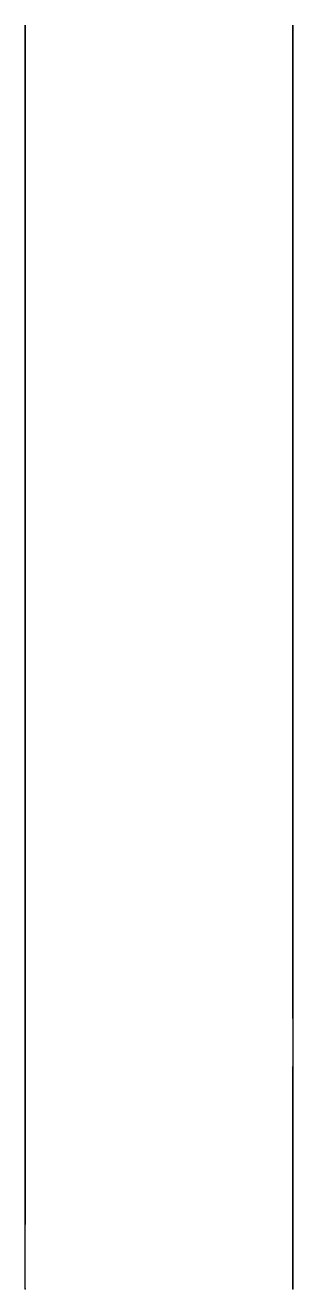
# Model space of a CAD drawing. Header units: millimetres. Extents: x 0 to 2495, y 0 to 11780.
import ezdxf

# ---------------------------------------------------------------- set-up
doc = ezdxf.new("R2010")
doc.units = ezdxf.units.MM
doc.header["$MEASUREMENT"] = 0
for name, color, linetype in [('버스 (굴곡x) v4_Sketch1', 7, 'Continuous'), ('버스 (굴곡x) v4_Sketch2', 7, 'Continuous'), ('버스 (굴곡x) v4_Sketch3', 7, 'Continuous')]:
    doc.layers.add(name, color=color, linetype=linetype)

msp = doc.modelspace()

# ---------------------------------------------------------------- linework, layer by layer
at = {"layer": '버스 (굴곡x) v4_Sketch1'}
for p, q in [((0, 0), (0, 11780)), ((0, 11780), (0, 11780, 3370)), ((0, 11780, 3370), (0, 598, 3370)), ((0, 0, 1305), (0, 598, 3370)), ((0, 0, 1305), (0, 0))]:
    msp.add_line(p, q, dxfattribs=at)
msp.add_point((0, 0), dxfattribs=at)
at = {"layer": '버스 (굴곡x) v4_Sketch2', "extrusion": (1, 0, 0)}
for centre, radius in [((9062, 8), 700), ((9062, 8), 625), ((2772, 8), 700), ((2772, 8), 625)]:
    msp.add_circle(centre, radius, dxfattribs=at)
at = {"layer": '버스 (굴곡x) v4_Sketch2'}
msp.add_point((0, 0), dxfattribs=at)
at = {"layer": '버스 (굴곡x) v4_Sketch3'}
for p, q in [((2495, 11780), (2495, 11780, 3370)), ((2495, 9762), (2495, 11780)), ((2495, 11780, 3370), (2495, 598, 3370)), ((0, 10010, 1510), (0, 2519, 1510)), ((0, 2519, 2478), (0, 10010, 2478)), ((0, 10010, 2478), (0, 10010, 1510)), ((2495, 2519, 1510), (2495, 10010, 1510)), ((2495, 10010, 1510), (2495, 10010, 2478)), ((2495, 10010, 2478), (2495, 2519, 2478)), ((2495, 3472), (2495, 8362)), ((0, 2519, 1510), (0, 2519, 2478)), ((2495, 2519, 2478), (2495, 2519, 1510)), ((2495, 0), (2495, 2072)), ((2495, 598, 3370), (2495, 0, 1305)), ((2495, 0, 1305), (2495, 0))]:
    msp.add_line(p, q, dxfattribs=at)
at = {"layer": '버스 (굴곡x) v4_Sketch3', "extrusion": (1, 0, 0)}
for centre in [(9062, 8, 2495), (2772, 8, 2495)]:
    msp.add_arc(centre, 700, 359.3142, 180.6858, dxfattribs=at)
at = {"layer": '버스 (굴곡x) v4_Sketch3'}
msp.add_point((2495, 0), dxfattribs=at)

doc.saveas('drawing.dxf')
